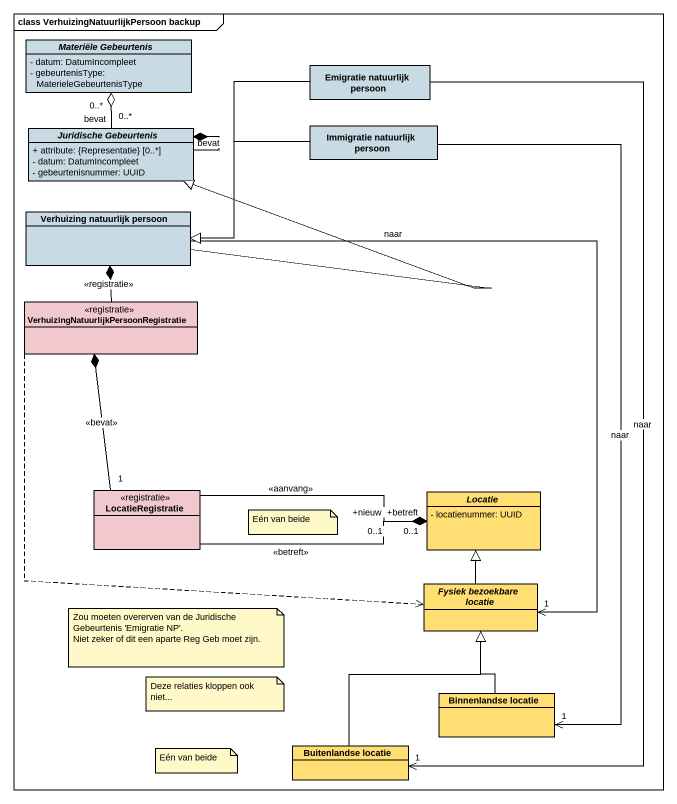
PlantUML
@startuml
mainframe class VerhuizingNatuurlijkPersoon backup
hide circle
hide empty members
skinparam classAttributeIconSize 0
abstract class "Materiële Gebeurtenis" as Materiële_Gebeurtenis #C8DAE3 {
  - datum: DatumIncompleet
  - gebeurtenisType: MaterieleGebeurtenisType
}
class "Emigratie natuurlijk persoon" as Emigratie_natuurlijk_persoon #C8DAE3
class "Immigratie natuurlijk persoon" as Immigratie_natuurlijk #C8DAE3
abstract class "Juridische Gebeurtenis" as Juridische_Gebeurtenis #C8DAE3 {
  + attribute: {Representatie} [0..*]
  - datum: DatumIncompleet
  - gebeurtenisnummer: UUID
}
class "Verhuizing natuurlijk persoon" as Verhuizing_natuurlijk #C8DAE3
class "VerhuizingNatuurlijkPersoonRegistratie" as VerhuizingNatuurlijkPersoonR <<registratie>> #F0C8CD
class LocatieRegistratie <<registratie>> #F0C8CD
abstract class Locatie #FFDE73 {
  - locatienummer: UUID
}
abstract class "Fysiek bezoekbare locatie" as Fysiek_bezoekbare_locatie #FFDE73
class "Binnenlandse locatie" as Binnenlandse_locatie #FFDE73
class "Buitenlandse locatie" as Buitenlandse_locatie #FFDE73
Emigratie_natuurlijk_persoon -left-|> Verhuizing_natuurlijk
Emigratie_natuurlijk_persoon --> "1" Buitenlandse_locatie : naar
Immigratie_natuurlijk -left-|> Verhuizing_natuurlijk
Immigratie_natuurlijk --> "1" Binnenlandse_locatie : naar
Juridische_Gebeurtenis "0..*" -up-o "0..*" Materiële_Gebeurtenis : bevat
Juridische_Gebeurtenis --* Juridische_Gebeurtenis : bevat
Verhuizing_natuurlijk -up-|> Juridische_Gebeurtenis
Verhuizing_natuurlijk --> "1" Fysiek_bezoekbare_locatie : naar
VerhuizingNatuurlijkPersoonR -up-* Verhuizing_natuurlijk : <<registratie>>
VerhuizingNatuurlijkPersoonR ..> Fysiek_bezoekbare_locatie
LocatieRegistratie "1" -up-* VerhuizingNatuurlijkPersoonR : <<bevat>>
LocatieRegistratie -right-* "+betreft\n0..1" Locatie : <<betreft>>
LocatieRegistratie -right-* "+nieuw\n0..1" Locatie : <<aanvang>>
Fysiek_bezoekbare_locatie -up-|> Locatie
Binnenlandse_locatie -up-|> Fysiek_bezoekbare_locatie
Buitenlandse_locatie -up-|> Fysiek_bezoekbare_locatie
note as N1
  Eén van beide
end note
note as N2
  Zou moeten overerven van de Juridische Gebeurtenis 'Emigratie NP'.
  Niet zeker of dit een aparte Reg Geb moet zijn.
end note
note as N3
  Deze relaties kloppen ook niet...
end note
note as N4
  Eén van beide
end note
@enduml
